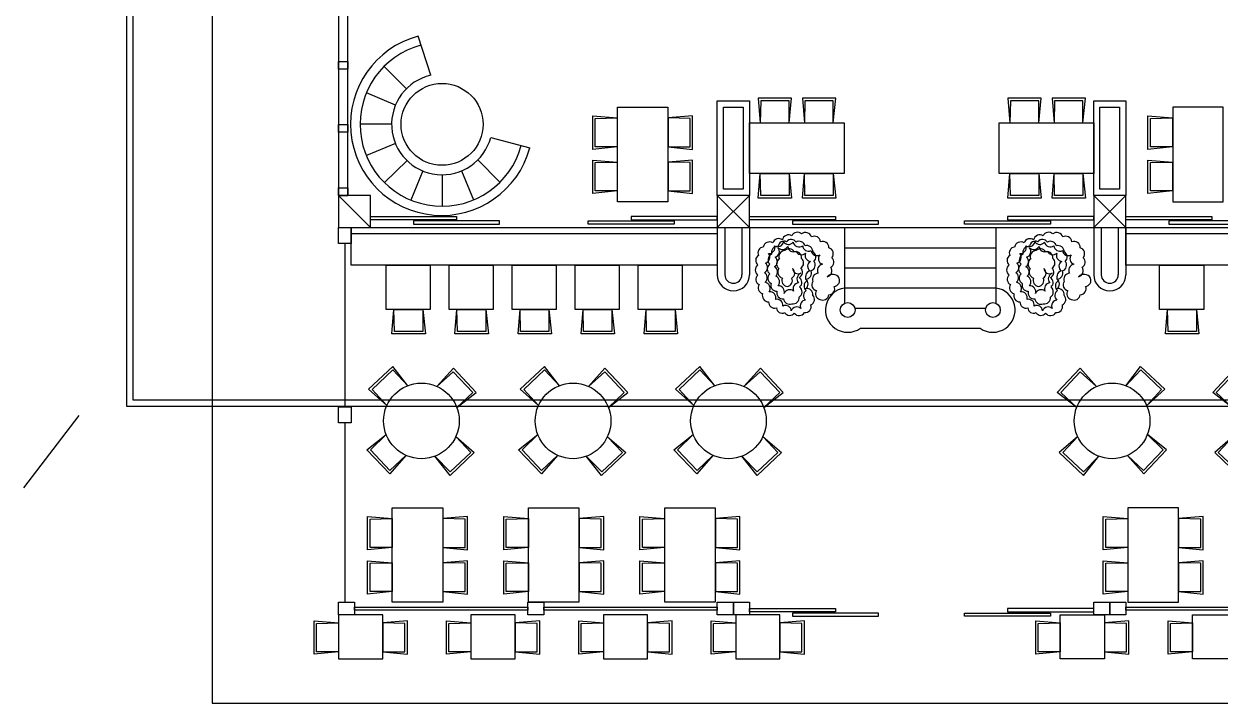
# Model space of a CAD drawing. Header units: millimetres. Extents: x 5004 to 15052, y -6179 to -3495.
# Drawn here: x 8427 to 10324, y -6179 to -5101 of the extents above; entities that cross this region are included whole.
import ezdxf

# ---------------------------------------------------------------- set-up
doc = ezdxf.new("R2010")
doc.units = ezdxf.units.MM

msp = doc.modelspace()

# ---------------------------------------------------------------- linework, layer by layer
at = {"color": 1}
for p, q in [((8725.4, -3688.3), (8725.4, -6179.3)), ((8725.4, -6179.3), (11071.4, -6179.3))]:
    msp.add_line(p, q, dxfattribs=at)
for p, q in [((9071.9, -5182.6), (9051.7, -5120.6)), ((9033.2, -5204), (8997.9, -5168.7)), ((9015.9, -5229.9), (8969.7, -5210.7)), ((9009.8, -5260.3), (8959.8, -5260.3)), ((9015.8, -5290.9), (8969.7, -5310.2)), ((9167.1, -5281.3), (9229.1, -5298)), ((9034.3, -5318.1), (8998.4, -5352.9)), ((9146.3, -5317.1), (9181.7, -5352.5)), ((9059.4, -5334.5), (9040.2, -5380.7)), ((9090, -5340.5), (9090, -5390.5)), ((9120.5, -5334.4), (9139.6, -5380.6)), ((8925.4, -5373.3), (8976.4, -5424.3)), ((9526.4, -5373.3), (9577.4, -5424.3)), ((9526.4, -5424.3), (9577.4, -5373.3)), ((10123.4, -5373.3), (10174.4, -5424.3)), ((10123.4, -5424.3), (10174.4, -5373.3)), ((8925.4, -5424.3), (10771.4, -5424.3)), ((9526.4, -5424.3), (9526.4, -5499.3)), ((9538.4, -5424.3), (9538.4, -5499.3)), ((9565.4, -5424.3), (9565.4, -5499.3)), ((9577.4, -5424.3), (9577.4, -5499.3)), ((9728.4, -5424.3), (9728.4, -5544.7)), ((9728.4, -5424.3), (9728.4, -5456.3)), ((9968.4, -5424.3), (9968.4, -5544.7)), ((10123.4, -5424.3), (10123.4, -5499.3)), ((10135.4, -5424.3), (10135.4, -5499.3)), ((10162.4, -5424.3), (10162.4, -5499.3)), ((10174.4, -5424.3), (10174.4, -5499.3)), ((8935.4, -5449.8), (8935.4, -5709.1)), ((9728.4, -5456.3), (9968.4, -5456.3)), ((9728.4, -5488.3), (9968.4, -5488.3)), ((9728.4, -5520.3), (9968.4, -5520.3)), ((9744.6, -5552.3), (9952.2, -5552.3)), ((9753.4, -5584.3), (9943.4, -5584.3)), ((8426.6, -5837.5), (8514.1, -5722.9)), ((8935.4, -5734.6), (8935.4, -6019.3))]:
    msp.add_line(p, q)
for points in [[(8589.1, -5707.9), (11469.1, -5707.9), (11469.1, -3637.9), (8589.1, -3637.9)], [(8599.1, -5697.9), (11459.1, -5697.9), (11459.1, -3647.9), (8599.1, -3647.9)], [(8940.4, -4759.3), (8925.4, -4759.3), (8925.4, -5373.3), (8940.4, -5373.3)], [(8925.4, -5160.7), (8940.4, -5160.7), (8940.4, -5172.7), (8925.4, -5172.7)], [(9448, -5233.4), (9448, -5383.4), (9368, -5383.4), (9368, -5233.4)], [(9577.4, -5373.3), (9526.4, -5373.3), (9526.4, -5223.3), (9577.4, -5223.3)], [(9567.4, -5363.3), (9536.4, -5363.3), (9536.4, -5233.3), (9567.4, -5233.3)], [(9640.2, -5258.1), (9644.2, -5219.1), (9591.2, -5219.1), (9594.4, -5258.1)], [(9640.2, -5258.1), (9640.2, -5223.1), (9595.2, -5223.1), (9594.4, -5258.1)], [(9710.4, -5258.1), (9714.4, -5219.1), (9661.4, -5219.1), (9664.5, -5258.1)], [(9710.4, -5258.1), (9710.4, -5223.1), (9665.4, -5223.1), (9664.5, -5258.1)], [(10036.2, -5258.1), (10040.2, -5219.1), (9987.2, -5219.1), (9990.4, -5258.1)], [(10036.2, -5258.1), (10036.2, -5223.1), (9991.2, -5223.1), (9990.4, -5258.1)], [(10106.4, -5258.1), (10110.4, -5219.1), (10057.4, -5219.1), (10060.5, -5258.1)], [(10106.4, -5258.1), (10106.4, -5223.1), (10061.4, -5223.1), (10060.5, -5258.1)], [(10174.4, -5373.3), (10123.4, -5373.3), (10123.4, -5223.3), (10174.4, -5223.3)], [(10164.4, -5363.3), (10133.4, -5363.3), (10133.4, -5233.3), (10164.4, -5233.3)], [(10248.7, -5233.4), (10248.7, -5383.4), (10328.7, -5383.4), (10328.7, -5233.4)], [(9367.8, -5296.2), (9328.8, -5300.2), (9328.8, -5247.2), (9367.8, -5250.4)], [(9367.8, -5296.2), (9332.8, -5296.2), (9332.8, -5251.2), (9367.8, -5250.4)], [(9448.3, -5296.2), (9487.3, -5300.2), (9487.3, -5247.2), (9448.3, -5250.4)], [(9448.3, -5296.2), (9483.3, -5296.2), (9483.3, -5251.2), (9448.3, -5250.4)], [(10248.4, -5296.2), (10209.4, -5300.2), (10209.4, -5247.2), (10248.4, -5250.4)], [(10248.4, -5296.2), (10213.4, -5296.2), (10213.4, -5251.2), (10248.4, -5250.4)], [(8925.4, -5261), (8940.4, -5261), (8940.4, -5273), (8925.4, -5273)], [(9577.4, -5258.3), (9727.4, -5258.3), (9727.4, -5338.3), (9577.4, -5338.3)], [(9973.4, -5258.3), (10123.4, -5258.3), (10123.4, -5338.3), (9973.4, -5338.3)], [(9367.8, -5366.3), (9328.8, -5370.3), (9328.8, -5317.3), (9367.8, -5320.5)], [(9367.8, -5366.3), (9332.8, -5366.3), (9332.8, -5321.3), (9367.8, -5320.5)], [(9448.3, -5366.3), (9487.3, -5370.3), (9487.3, -5317.3), (9448.3, -5320.5)], [(9448.3, -5366.3), (9483.3, -5366.3), (9483.3, -5321.3), (9448.3, -5320.5)], [(10248.4, -5366.3), (10209.4, -5370.3), (10209.4, -5317.3), (10248.4, -5320.5)], [(10248.4, -5366.3), (10213.4, -5366.3), (10213.4, -5321.3), (10248.4, -5320.5)], [(9640.2, -5338.6), (9644.2, -5377.6), (9591.2, -5377.6), (9594.4, -5338.6)], [(9640.2, -5338.6), (9640.2, -5373.6), (9595.2, -5373.6), (9594.4, -5338.6)], [(9710.4, -5338.6), (9714.4, -5377.6), (9661.4, -5377.6), (9664.5, -5338.6)], [(9710.4, -5338.6), (9710.4, -5373.6), (9665.4, -5373.6), (9664.5, -5338.6)], [(10036.2, -5338.6), (10040.2, -5377.6), (9987.2, -5377.6), (9990.4, -5338.6)], [(10036.2, -5338.6), (10036.2, -5373.6), (9991.2, -5373.6), (9990.4, -5338.6)], [(10106.4, -5338.6), (10110.4, -5377.6), (10057.4, -5377.6), (10060.5, -5338.6)], [(10106.4, -5338.6), (10106.4, -5373.6), (10061.4, -5373.6), (10060.5, -5338.6)], [(8925.4, -5361.3), (8940.4, -5361.3), (8940.4, -5373.3), (8925.4, -5373.3)], [(8976.4, -5373.3), (8925.4, -5373.3), (8925.4, -5424.3), (8976.4, -5424.3)], [(9577.4, -5373.3), (9526.4, -5373.3), (9526.4, -5424.3), (9577.4, -5424.3)], [(10174.4, -5373.3), (10123.4, -5373.3), (10123.4, -5424.3), (10174.4, -5424.3)], [(8976.4, -5406.9), (9112.9, -5406.9), (9112.9, -5411.9), (8976.4, -5411.9)], [(9526.4, -5406.9), (9389.9, -5406.9), (9389.9, -5411.9), (9526.4, -5411.9)], [(9577.4, -5406.9), (9713.9, -5406.9), (9713.9, -5411.9), (9577.4, -5411.9)], [(10123.4, -5406.9), (9986.9, -5406.9), (9986.9, -5411.9), (10123.4, -5411.9)], [(10174.4, -5406.9), (10310.9, -5406.9), (10310.9, -5411.9), (10174.4, -5411.9)], [(8945.4, -5424.3), (8945.4, -5449.8), (8925.4, -5449.8), (8925.4, -5424.3)], [(8945.4, -5424.3), (9526.4, -5424.3), (9526.4, -5484.3), (8945.4, -5484.3)], [(8945.4, -5424.3), (9526.4, -5424.3), (9526.4, -5434.3), (8945.4, -5434.3)], [(9044.6, -5418.9), (9181.1, -5418.9), (9181.1, -5413.9), (9044.6, -5413.9)], [(9458.1, -5418.9), (9321.6, -5418.9), (9321.6, -5413.9), (9458.1, -5413.9)], [(9645.6, -5418.9), (9782.1, -5418.9), (9782.1, -5413.9), (9645.6, -5413.9)], [(10055.1, -5418.9), (9918.6, -5418.9), (9918.6, -5413.9), (10055.1, -5413.9)], [(10174.4, -5424.3), (10751.4, -5424.3), (10751.4, -5484.3), (10174.4, -5484.3)], [(10174.4, -5424.3), (10751.4, -5424.3), (10751.4, -5434.3), (10174.4, -5434.3)], [(10242.6, -5418.9), (10379.1, -5418.9), (10379.1, -5413.9), (10242.6, -5413.9)], [(9000.9, -5484.3), (9070.9, -5484.3), (9070.9, -5554.3), (9000.9, -5554.3)], [(9100.9, -5484.3), (9170.9, -5484.3), (9170.9, -5554.3), (9100.9, -5554.3)], [(9200.9, -5484.3), (9270.9, -5484.3), (9270.9, -5554.3), (9200.9, -5554.3)], [(9300.9, -5484.3), (9370.9, -5484.3), (9370.9, -5554.3), (9300.9, -5554.3)], [(9400.9, -5484.3), (9470.9, -5484.3), (9470.9, -5554.3), (9400.9, -5554.3)], [(10227.9, -5484.3), (10297.9, -5484.3), (10297.9, -5554.3), (10227.9, -5554.3)], [(9059.3, -5554.3), (9063.3, -5593.3), (9010.3, -5593.3), (9013.5, -5554.3)], [(9059.3, -5554.3), (9059.3, -5589.3), (9014.3, -5589.3), (9013.5, -5554.3)], [(9159.3, -5554.3), (9163.3, -5593.3), (9110.3, -5593.3), (9113.5, -5554.3)], [(9159.3, -5554.3), (9159.3, -5589.3), (9114.3, -5589.3), (9113.5, -5554.3)], [(9259.3, -5554.3), (9263.3, -5593.3), (9210.3, -5593.3), (9213.5, -5554.3)], [(9259.3, -5554.3), (9259.3, -5589.3), (9214.3, -5589.3), (9213.5, -5554.3)], [(9359.3, -5554.3), (9363.3, -5593.3), (9310.3, -5593.3), (9313.5, -5554.3)], [(9359.3, -5554.3), (9359.3, -5589.3), (9314.3, -5589.3), (9313.5, -5554.3)], [(9459.3, -5554.3), (9463.3, -5593.3), (9410.3, -5593.3), (9413.5, -5554.3)], [(9459.3, -5554.3), (9459.3, -5589.3), (9414.3, -5589.3), (9413.5, -5554.3)], [(10286.3, -5554.3), (10290.3, -5593.3), (10237.3, -5593.3), (10240.5, -5554.3)], [(10286.3, -5554.3), (10286.3, -5589.3), (10241.3, -5589.3), (10240.5, -5554.3)], [(8945.4, -5709.1), (8945.4, -5734.6), (8925.4, -5734.6), (8925.4, -5709.1)], [(9090.9, -5869.3), (9090.9, -6019.3), (9010.9, -6019.3), (9010.9, -5869.3)], [(9307, -5869.3), (9307, -6019.3), (9227, -6019.3), (9227, -5869.3)], [(9523, -5869.3), (9523, -6019.3), (9443, -6019.3), (9443, -5869.3)], [(10177.8, -5869.3), (10177.8, -6019.3), (10257.8, -6019.3), (10257.8, -5869.3)], [(9010.7, -5932.2), (8971.7, -5936.2), (8971.7, -5883.2), (9010.7, -5886.4)], [(9010.7, -5932.2), (8975.7, -5932.2), (8975.7, -5887.2), (9010.7, -5886.4)], [(9091.2, -5932.2), (9130.2, -5936.2), (9130.2, -5883.2), (9091.2, -5886.4)], [(9091.2, -5932.2), (9126.2, -5932.2), (9126.2, -5887.2), (9091.2, -5886.4)], [(9226.7, -5932.2), (9187.7, -5936.2), (9187.7, -5883.2), (9226.7, -5886.4)], [(9226.7, -5932.2), (9191.7, -5932.2), (9191.7, -5887.2), (9226.7, -5886.4)], [(9307.2, -5932.2), (9346.2, -5936.2), (9346.2, -5883.2), (9307.2, -5886.4)], [(9307.2, -5932.2), (9342.2, -5932.2), (9342.2, -5887.2), (9307.2, -5886.4)], [(9442.7, -5932.2), (9403.7, -5936.2), (9403.7, -5883.2), (9442.7, -5886.4)], [(9442.7, -5932.2), (9407.7, -5932.2), (9407.7, -5887.2), (9442.7, -5886.4)], [(9523.3, -5932.2), (9562.3, -5936.2), (9562.3, -5883.2), (9523.3, -5886.4)], [(9523.3, -5932.2), (9558.3, -5932.2), (9558.3, -5887.2), (9523.3, -5886.4)], [(10177.5, -5932.2), (10138.5, -5936.2), (10138.5, -5883.2), (10177.5, -5886.4)], [(10177.5, -5932.2), (10142.5, -5932.2), (10142.5, -5887.2), (10177.5, -5886.4)], [(10258.1, -5932.2), (10297.1, -5936.2), (10297.1, -5883.2), (10258.1, -5886.4)], [(10258.1, -5932.2), (10293.1, -5932.2), (10293.1, -5887.2), (10258.1, -5886.4)], [(9010.7, -6002.3), (8971.7, -6006.3), (8971.7, -5953.3), (9010.7, -5956.5)], [(9010.7, -6002.3), (8975.7, -6002.3), (8975.7, -5957.3), (9010.7, -5956.5)], [(9091.2, -6002.3), (9130.2, -6006.3), (9130.2, -5953.3), (9091.2, -5956.5)], [(9091.2, -6002.3), (9126.2, -6002.3), (9126.2, -5957.3), (9091.2, -5956.5)], [(9226.7, -6002.3), (9187.7, -6006.3), (9187.7, -5953.3), (9226.7, -5956.5)], [(9226.7, -6002.3), (9191.7, -6002.3), (9191.7, -5957.3), (9226.7, -5956.5)], [(9307.2, -6002.3), (9346.2, -6006.3), (9346.2, -5953.3), (9307.2, -5956.5)], [(9307.2, -6002.3), (9342.2, -6002.3), (9342.2, -5957.3), (9307.2, -5956.5)], [(9442.7, -6002.3), (9403.7, -6006.3), (9403.7, -5953.3), (9442.7, -5956.5)], [(9442.7, -6002.3), (9407.7, -6002.3), (9407.7, -5957.3), (9442.7, -5956.5)], [(9523.3, -6002.3), (9562.3, -6006.3), (9562.3, -5953.3), (9523.3, -5956.5)], [(9523.3, -6002.3), (9558.3, -6002.3), (9558.3, -5957.3), (9523.3, -5956.5)], [(10177.5, -6002.3), (10138.5, -6006.3), (10138.5, -5953.3), (10177.5, -5956.5)], [(10177.5, -6002.3), (10142.5, -6002.3), (10142.5, -5957.3), (10177.5, -5956.5)], [(10258.1, -6002.3), (10297.1, -6006.3), (10297.1, -5953.3), (10258.1, -5956.5)], [(10258.1, -6002.3), (10293.1, -6002.3), (10293.1, -5957.3), (10258.1, -5956.5)], [(8925.4, -6019.3), (8950.9, -6019.3), (8950.9, -6039.3), (8925.4, -6039.3)], [(8950.9, -6026.8), (9225.9, -6026.8), (9225.9, -6031.8), (8950.9, -6031.8)], [(9225.9, -6019.3), (9251.4, -6019.3), (9251.4, -6039.3), (9225.9, -6039.3)], [(9251.4, -6026.8), (9526.4, -6026.8), (9526.4, -6031.8), (9251.4, -6031.8)], [(9526.4, -6019.3), (9551.9, -6019.3), (9551.9, -6039.3), (9526.4, -6039.3)], [(9551.9, -6019.3), (9577.4, -6019.3), (9577.4, -6039.3), (9551.9, -6039.3)], [(9577.4, -6029.3), (9713.9, -6029.3), (9713.9, -6034.3), (9577.4, -6034.3)], [(10123.4, -6029.3), (9986.9, -6029.3), (9986.9, -6034.3), (10123.4, -6034.3)], [(10123.4, -6019.3), (10148.9, -6019.3), (10148.9, -6039.3), (10123.4, -6039.3)], [(10148.9, -6019.3), (10174.4, -6019.3), (10174.4, -6039.3), (10148.9, -6039.3)], [(10174.4, -6026.8), (10447.4, -6026.8), (10447.4, -6031.8), (10174.4, -6031.8)], [(8925.8, -6097.8), (8886.8, -6101.8), (8886.8, -6048.8), (8925.8, -6052)], [(8925.8, -6097.8), (8890.8, -6097.8), (8890.8, -6052.8), (8925.8, -6052)], [(8925.8, -6039.3), (8925.8, -6109.3), (8995.8, -6109.3), (8995.8, -6039.3)], [(8995.8, -6097.8), (9034.8, -6101.8), (9034.8, -6048.8), (8995.8, -6052)], [(8995.8, -6097.8), (9030.8, -6097.8), (9030.8, -6052.8), (8995.8, -6052)], [(9135.7, -6097.8), (9096.7, -6101.8), (9096.7, -6048.8), (9135.7, -6052)], [(9135.7, -6097.8), (9100.7, -6097.8), (9100.7, -6052.8), (9135.7, -6052)], [(9135.7, -6039.3), (9135.7, -6109.3), (9205.7, -6109.3), (9205.7, -6039.3)], [(9205.7, -6097.8), (9244.7, -6101.8), (9244.7, -6048.8), (9205.7, -6052)], [(9205.7, -6097.8), (9240.7, -6097.8), (9240.7, -6052.8), (9205.7, -6052)], [(9345.7, -6097.8), (9306.7, -6101.8), (9306.7, -6048.8), (9345.7, -6052)], [(9345.7, -6097.8), (9310.7, -6097.8), (9310.7, -6052.8), (9345.7, -6052)], [(9345.7, -6039.3), (9345.7, -6109.3), (9415.7, -6109.3), (9415.7, -6039.3)], [(9415.7, -6097.8), (9454.7, -6101.8), (9454.7, -6048.8), (9415.7, -6052)], [(9415.7, -6097.8), (9450.7, -6097.8), (9450.7, -6052.8), (9415.7, -6052)], [(9555.6, -6097.8), (9516.6, -6101.8), (9516.6, -6048.8), (9555.6, -6052)], [(9555.6, -6097.8), (9520.6, -6097.8), (9520.6, -6052.8), (9555.6, -6052)], [(9555.6, -6039.3), (9555.6, -6109.3), (9625.6, -6109.3), (9625.6, -6039.3)], [(9625.6, -6097.8), (9664.6, -6101.8), (9664.6, -6048.8), (9625.6, -6052)], [(9625.6, -6097.8), (9660.6, -6097.8), (9660.6, -6052.8), (9625.6, -6052)], [(9645.6, -6041.3), (9782.1, -6041.3), (9782.1, -6036.3), (9645.6, -6036.3)], [(10055.1, -6041.3), (9918.6, -6041.3), (9918.6, -6036.3), (10055.1, -6036.3)], [(10070.4, -6097.8), (10031.4, -6101.8), (10031.4, -6048.8), (10070.4, -6052)], [(10070.4, -6097.8), (10035.4, -6097.8), (10035.4, -6052.8), (10070.4, -6052)], [(10140.4, -6039.3), (10140.4, -6109.3), (10070.4, -6109.3), (10070.4, -6039.3)], [(10140.4, -6097.8), (10179.4, -6101.8), (10179.4, -6048.8), (10140.4, -6052)], [(10140.4, -6097.8), (10175.4, -6097.8), (10175.4, -6052.8), (10140.4, -6052)], [(10280.3, -6097.8), (10241.3, -6101.8), (10241.3, -6048.8), (10280.3, -6052)], [(10280.3, -6097.8), (10245.3, -6097.8), (10245.3, -6052.8), (10280.3, -6052)], [(10350.3, -6039.3), (10350.3, -6109.3), (10280.3, -6109.3), (10280.3, -6039.3)]]:
    msp.add_lwpolyline(points, close=True)
at = {"color": 3}
for points in [[(9700.6, -5502.6, 0.520567), (9706.3, -5487.5, 0.520567), (9706.3, -5487.5, 0.520567), (9708.2, -5472.3, 0.520567), (9708.2, -5472.3, 0.520567), (9703.4, -5456.3, 0.520567), (9703.4, -5456.3, 0.520567), (9690.2, -5446.8, 0.520567), (9690.2, -5446.8, 0.520567), (9676, -5439.2, 0.520567), (9676, -5439.2, 0.520567), (9659.9, -5434.5, 0.520567), (9659.9, -5434.5, 0.520567), (9644.7, -5437.3, 0.520567), (9644.7, -5437.3, 0.520567), (9629.6, -5444, 0.520567), (9629.6, -5444, 0.520567), (9614.4, -5448.7, 0.520567), (9614.4, -5448.7, 0.520567), (9599.3, -5455.3, 0.520567), (9599.3, -5455.3, 0.520567), (9591.7, -5468.6, 0.520567), (9591.7, -5468.6, 0.520567), (9590.7, -5483.7, 0.520567), (9590.7, -5483.7, 0.520567), (9590.7, -5499.8, 0.520567), (9590.7, -5499.8, 0.520567), (9592.6, -5514.9, 0.520567), (9592.6, -5514.9, 0.520567), (9598.3, -5529.1, 0.520567), (9598.3, -5529.1, 0.520567), (9607.8, -5542.3, 0.520567), (9607.8, -5542.3, 0.520567), (9620.1, -5551.8, 0.520567), (9620.1, -5551.8, 0.520567), (9633.3, -5559.4, 0.520567), (9633.3, -5559.4, 0.520567), (9648.5, -5560.3, 0.520567), (9648.5, -5560.3, 0.520567), (9664.6, -5559.4, 0.520567), (9664.6, -5559.4, 0.520567), (9675, -5547.1, 0.520567), (9675, -5547.1, 0.520567), (9677.9, -5531.9, 0.520567), (9677.9, -5531.9, 0.520567), (9666.5, -5521.5, 0.520567), (9666.5, -5521.5, 0.520567), (9666.5, -5506.4, 0.520567), (9666.5, -5506.4, 0.520567), (9675, -5493.1, 0.520567), (9675, -5493.1, 0.520567), (9679.7, -5478, 0.520567), (9679.7, -5478, 0.520567), (9677.9, -5462.9, 0.520567), (9677.9, -5462.9, 0.520567), (9665.5, -5453.4, 0.520567), (9665.5, -5453.4, 0.520567), (9651.3, -5447.7, 0.520567), (9651.3, -5447.7, 0.520567), (9636.2, -5446.8, 0.520567), (9636.2, -5446.8, 0.520567), (9622.9, -5454.4, 0.520567), (9622.9, -5454.4, 0.520567), (9612.5, -5466.7, 0.520567), (9612.5, -5466.7, 0.520567), (9609.7, -5482.7, 0.520567), (9609.7, -5482.7, 0.520567), (9609.7, -5497.9, 0.520567), (9609.7, -5497.9, 0.520567), (9611.6, -5513, 0.520567), (9611.6, -5513, 0.520567), (9621, -5525.3, 0.520567), (9621, -5525.3, 0.520567), (9631.5, -5537.6, 0.520567), (9631.5, -5537.6, 0.520567), (9644.7, -5545.2, 0.520567), (9644.7, -5545.2, 0.520567), (9656.1, -5534.8, 0.520567), (9656.1, -5534.8, 0.520567), (9657, -5518.7, 0.520567), (9657, -5518.7, 0.520567), (9656.1, -5503.6, 0.520567), (9656.1, -5503.6, 0.520567), (9658.9, -5488.4, 0.520567), (9658.9, -5488.4, 0.520567), (9659.9, -5473.3, 0.520567), (9659.9, -5473.3, 0.520567), (9648.5, -5462.9, 0.520567), (9648.5, -5462.9, 0.520567), (9633.3, -5461, 0.520567), (9633.3, -5461, 0.520567), (9624.8, -5474.2, 0.520567), (9624.8, -5474.2, 0.520567), (9623.9, -5489.4, 0.520567), (9623.9, -5489.4, 0.520567), (9629.6, -5504.5, 0.520567), (9629.6, -5504.5, 0.520567), (9637.1, -5517.7, 0.520567), (9637.1, -5517.7, 0.520567), (9644.7, -5504.5, 0.520567), (9644.7, -5504.5, 0.520567), (9645.7, -5489.4, 0.520567), (9645.7, -5489.4, 0.520567), (9658.9, -5496.9, 0.520567), (9658.9, -5496.9, 0.520567), (9655.1, -5512.1, 0.520567), (9655.1, -5512.1, 0.520567), (9647.5, -5525.3, 0.520567), (9647.5, -5525.3, 0.520567), (9632.4, -5529.1, 0.520567), (9632.4, -5529.1, 0.520567), (9622.9, -5516.8, 0.520567), (9622.9, -5516.8, 0.520567), (9619.1, -5501.7, 0.520567), (9619.1, -5501.7, 0.520567), (9617.2, -5486.5, 0.520567), (9617.2, -5486.5, 0.520567), (9618.2, -5471.4, 0.520567), (9618.2, -5471.4, 0.520567), (9622.9, -5456.3, 0.520567), (9622.9, -5456.3, 0.520567), (9638.1, -5454.4, 0.520567), (9638.1, -5454.4, 0.520567), (9651.3, -5461.9, 0.520567), (9651.3, -5461.9, 0.520567), (9666.5, -5464.8, 0.520567), (9666.5, -5464.8, 0.520567), (9674.1, -5478, 0.520567), (9674.1, -5478, 0.520567), (9673.1, -5493.1, 0.520567), (9673.1, -5493.1, 0.520567), (9668.4, -5509.2, 0.520567), (9668.4, -5509.2, 0.520567), (9667.4, -5524.4, 0.520567), (9667.4, -5524.4, 0.520567), (9666.5, -5539.5, 0.520567), (9666.5, -5539.5, 0.520567), (9658.9, -5552.7, 0.520567), (9658.9, -5552.7, 0.520567), (9643.8, -5556.5, 0.520567), (9643.8, -5556.5, 0.520567), (9630.5, -5549, 0.520567), (9630.5, -5549, 0.520567), (9619.1, -5538.5, 0.520567), (9619.1, -5538.5, 0.520567), (9608.7, -5526.3, 0.520567), (9608.7, -5526.3, 0.520567), (9602.1, -5511.1, 0.520567), (9602.1, -5511.1, 0.520567), (9601.1, -5496, 0.520567), (9601.1, -5496, 0.520567), (9603, -5480.9, 0.520567), (9603, -5480.9, 0.520567), (9607.8, -5465.7, 0.520567), (9607.8, -5465.7, 0.520567), (9617.2, -5453.4, 0.520567), (9617.2, -5453.4, 0.520567), (9631.5, -5446.8, 0.520567), (9631.5, -5446.8, 0.520567), (9646.6, -5447.7, 0.520567), (9646.6, -5447.7, 0.520567), (9661.8, -5453.4, 0.520567), (9661.8, -5453.4, 0.520567), (9675, -5461, 0.520567), (9675, -5461, 0.520567), (9689.2, -5467.6, 0.520567), (9689.2, -5467.6, 0.520567), (9693, -5482.7, 0.520567), (9693, -5482.7, 0.520567), (9686.4, -5496.9, 0.520567), (9686.4, -5496.9, 0.520567), (9677.9, -5510.2, 0.520567), (9677.9, -5510.2, 0.520567), (9683.5, -5524.4, 0.520567), (9683.5, -5524.4, 0.520567), (9689.2, -5538.5, 0.520567), (9689.2, -5538.5, 0.520567), (9703.4, -5531, 0.520567), (9703.4, -5531, 0.520567), (9711.9, -5517.7, 0.520567), (9711.9, -5517.7, 0.520567), (9719.5, -5504.5, 0.520567), (9719.5, -5504.5, 0.520567)], [(10099.3, -5502.6, 0.520567), (10104.9, -5487.5, 0.520567), (10104.9, -5487.5, 0.520567), (10106.8, -5472.3, 0.520567), (10106.8, -5472.3, 0.520567), (10102.1, -5456.3, 0.520567), (10102.1, -5456.3, 0.520567), (10088.8, -5446.8, 0.520567), (10088.8, -5446.8, 0.520567), (10074.6, -5439.2, 0.520567), (10074.6, -5439.2, 0.520567), (10058.5, -5434.5, 0.520567), (10058.5, -5434.5, 0.520567), (10043.4, -5437.3, 0.520567), (10043.4, -5437.3, 0.520567), (10028.2, -5444, 0.520567), (10028.2, -5444, 0.520567), (10013.1, -5448.7, 0.520567), (10013.1, -5448.7, 0.520567), (9997.9, -5455.3, 0.520567), (9997.9, -5455.3, 0.520567), (9990.4, -5468.6, 0.520567), (9990.4, -5468.6, 0.520567), (9989.4, -5483.7, 0.520567), (9989.4, -5483.7, 0.520567), (9989.4, -5499.8, 0.520567), (9989.4, -5499.8, 0.520567), (9991.3, -5514.9, 0.520567), (9991.3, -5514.9, 0.520567), (9997, -5529.1, 0.520567), (9997, -5529.1, 0.520567), (10006.5, -5542.3, 0.520567), (10006.5, -5542.3, 0.520567), (10018.8, -5551.8, 0.520567), (10018.8, -5551.8, 0.520567), (10032, -5559.4, 0.520567), (10032, -5559.4, 0.520567), (10047.2, -5560.3, 0.520567), (10047.2, -5560.3, 0.520567), (10063.3, -5559.4, 0.520567), (10063.3, -5559.4, 0.520567), (10073.7, -5547.1, 0.520567), (10073.7, -5547.1, 0.520567), (10076.5, -5531.9, 0.520567), (10076.5, -5531.9, 0.520567), (10065.2, -5521.5, 0.520567), (10065.2, -5521.5, 0.520567), (10065.2, -5506.4, 0.520567), (10065.2, -5506.4, 0.520567), (10073.7, -5493.1, 0.520567), (10073.7, -5493.1, 0.520567), (10078.4, -5478, 0.520567), (10078.4, -5478, 0.520567), (10076.5, -5462.9, 0.520567), (10076.5, -5462.9, 0.520567), (10064.2, -5453.4, 0.520567), (10064.2, -5453.4, 0.520567), (10050, -5447.7, 0.520567), (10050, -5447.7, 0.520567), (10034.9, -5446.8, 0.520567), (10034.9, -5446.8, 0.520567), (10021.6, -5454.4, 0.520567), (10021.6, -5454.4, 0.520567), (10011.2, -5466.7, 0.520567), (10011.2, -5466.7, 0.520567), (10008.3, -5482.7, 0.520567), (10008.3, -5482.7, 0.520567), (10008.3, -5497.9, 0.520567), (10008.3, -5497.9, 0.520567), (10010.2, -5513, 0.520567), (10010.2, -5513, 0.520567), (10019.7, -5525.3, 0.520567), (10019.7, -5525.3, 0.520567), (10030.1, -5537.6, 0.520567), (10030.1, -5537.6, 0.520567), (10043.4, -5545.2, 0.520567), (10043.4, -5545.2, 0.520567), (10054.7, -5534.8, 0.520567), (10054.7, -5534.8, 0.520567), (10055.7, -5518.7, 0.520567), (10055.7, -5518.7, 0.520567), (10054.7, -5503.6, 0.520567), (10054.7, -5503.6, 0.520567), (10057.6, -5488.4, 0.520567), (10057.6, -5488.4, 0.520567), (10058.5, -5473.3, 0.520567), (10058.5, -5473.3, 0.520567), (10047.2, -5462.9, 0.520567), (10047.2, -5462.9, 0.520567), (10032, -5461, 0.520567), (10032, -5461, 0.520567), (10023.5, -5474.2, 0.520567), (10023.5, -5474.2, 0.520567), (10022.6, -5489.4, 0.520567), (10022.6, -5489.4, 0.520567), (10028.2, -5504.5, 0.520567), (10028.2, -5504.5, 0.520567), (10035.8, -5517.7, 0.520567), (10035.8, -5517.7, 0.520567), (10043.4, -5504.5, 0.520567), (10043.4, -5504.5, 0.520567), (10044.3, -5489.4, 0.520567), (10044.3, -5489.4, 0.520567), (10057.6, -5496.9, 0.520567), (10057.6, -5496.9, 0.520567), (10053.8, -5512.1, 0.520567), (10053.8, -5512.1, 0.520567), (10046.2, -5525.3, 0.520567), (10046.2, -5525.3, 0.520567), (10031.1, -5529.1, 0.520567), (10031.1, -5529.1, 0.520567), (10021.6, -5516.8, 0.520567), (10021.6, -5516.8, 0.520567), (10017.8, -5501.7, 0.520567), (10017.8, -5501.7, 0.520567), (10015.9, -5486.5, 0.520567), (10015.9, -5486.5, 0.520567), (10016.9, -5471.4, 0.520567), (10016.9, -5471.4, 0.520567), (10021.6, -5456.3, 0.520567), (10021.6, -5456.3, 0.520567), (10036.8, -5454.4, 0.520567), (10036.8, -5454.4, 0.520567), (10050, -5461.9, 0.520567), (10050, -5461.9, 0.520567), (10065.2, -5464.8, 0.520567), (10065.2, -5464.8, 0.520567), (10072.7, -5478, 0.520567), (10072.7, -5478, 0.520567), (10071.8, -5493.1, 0.520567), (10071.8, -5493.1, 0.520567), (10067.1, -5509.2, 0.520567), (10067.1, -5509.2, 0.520567), (10066.1, -5524.4, 0.520567), (10066.1, -5524.4, 0.520567), (10065.2, -5539.5, 0.520567), (10065.2, -5539.5, 0.520567), (10057.6, -5552.7, 0.520567), (10057.6, -5552.7, 0.520567), (10042.4, -5556.5, 0.520567), (10042.4, -5556.5, 0.520567), (10029.2, -5549, 0.520567), (10029.2, -5549, 0.520567), (10017.8, -5538.5, 0.520567), (10017.8, -5538.5, 0.520567), (10007.4, -5526.3, 0.520567), (10007.4, -5526.3, 0.520567), (10000.8, -5511.1, 0.520567), (10000.8, -5511.1, 0.520567), (9999.8, -5496, 0.520567), (9999.8, -5496, 0.520567), (10001.7, -5480.9, 0.520567), (10001.7, -5480.9, 0.520567), (10006.5, -5465.7, 0.520567), (10006.5, -5465.7, 0.520567), (10015.9, -5453.4, 0.520567), (10015.9, -5453.4, 0.520567), (10030.1, -5446.8, 0.520567), (10030.1, -5446.8, 0.520567), (10045.3, -5447.7, 0.520567), (10045.3, -5447.7, 0.520567), (10060.4, -5453.4, 0.520567), (10060.4, -5453.4, 0.520567), (10073.7, -5461, 0.520567), (10073.7, -5461, 0.520567), (10087.9, -5467.6, 0.520567), (10087.9, -5467.6, 0.520567), (10091.7, -5482.7, 0.520567), (10091.7, -5482.7, 0.520567), (10085.1, -5496.9, 0.520567), (10085.1, -5496.9, 0.520567), (10076.5, -5510.2, 0.520567), (10076.5, -5510.2, 0.520567), (10082.2, -5524.4, 0.520567), (10082.2, -5524.4, 0.520567), (10087.9, -5538.5, 0.520567), (10087.9, -5538.5, 0.520567), (10102.1, -5531, 0.520567), (10102.1, -5531, 0.520567), (10110.6, -5517.7, 0.520567), (10110.6, -5517.7, 0.520567), (10118.2, -5504.5, 0.520567), (10118.2, -5504.5, 0.520567)]]:
    msp.add_lwpolyline(points, format="xyb", close=True, dxfattribs=at)
for points in [[(9002.2, -5707.1), (8978.9, -5681.2), (9011.7, -5650.4), (9035.6, -5675.7), (9011.8, -5644.7), (8973.3, -5681.1), (9002.2, -5707.1)], [(9081.7, -5676.6), (9107.6, -5653.3), (9138.5, -5686), (9113.2, -5709.9), (9144.1, -5686.2), (9107.7, -5647.7), (9081.7, -5676.6)], [(9242.7, -5707.1), (9219.4, -5681.2), (9252.1, -5650.4), (9276, -5675.7), (9252.3, -5644.7), (9213.7, -5681.1), (9242.7, -5707.1)], [(9322.2, -5676.6), (9348, -5653.3), (9378.9, -5686), (9353.6, -5709.9), (9384.6, -5686.2), (9348.2, -5647.7), (9322.2, -5676.6)], [(9489.2, -5707.1), (9465.9, -5681.2), (9498.7, -5650.4), (9522.5, -5675.7), (9498.8, -5644.7), (9460.3, -5681.1), (9489.2, -5707.1)], [(9568.7, -5676.6), (9594.6, -5653.3), (9625.5, -5686), (9600.2, -5709.9), (9631.1, -5686.2), (9594.7, -5647.7), (9568.7, -5676.6)], [(10128, -5676.6), (10102.2, -5653.3), (10071.3, -5686), (10096.6, -5709.9), (10065.6, -5686.2), (10102, -5647.7), (10128, -5676.6)], [(10207.5, -5707.1), (10230.8, -5681.2), (10198.1, -5650.4), (10174.2, -5675.7), (10197.9, -5644.7), (10236.5, -5681.1), (10207.5, -5707.1)], [(10374.6, -5676.6), (10348.7, -5653.3), (10317.8, -5686), (10343.1, -5709.9), (10312.2, -5686.2), (10348.6, -5647.7), (10374.6, -5676.6)], [(9001.1, -5752.8), (8976.3, -5777.2), (9007.2, -5810), (9032.5, -5786.1), (9007.1, -5815.6), (8970.7, -5777.1), (9001.1, -5752.8)], [(9078.2, -5787.5), (9102.6, -5812.3), (9135.4, -5781.4), (9111.5, -5756.1), (9141, -5781.5), (9102.5, -5817.9), (9078.2, -5787.5)], [(9241.5, -5752.8), (9216.8, -5777.2), (9247.7, -5810), (9273, -5786.1), (9247.5, -5815.6), (9211.1, -5777.1), (9241.5, -5752.8)], [(9318.6, -5787.5), (9343.1, -5812.3), (9375.8, -5781.4), (9351.9, -5756.1), (9381.5, -5781.5), (9342.9, -5817.9), (9318.6, -5787.5)], [(9488.1, -5752.8), (9463.3, -5777.2), (9494.2, -5810), (9519.5, -5786.1), (9494.1, -5815.6), (9457.7, -5777.1), (9488.1, -5752.8)], [(9565.2, -5787.5), (9589.6, -5812.3), (9622.4, -5781.4), (9598.5, -5756.1), (9628, -5781.5), (9589.5, -5817.9), (9565.2, -5787.5)], [(10131.6, -5787.5), (10107.1, -5812.3), (10074.4, -5781.4), (10098.3, -5756.1), (10068.7, -5781.5), (10107.3, -5817.9), (10131.6, -5787.5)], [(10208.7, -5752.8), (10233.4, -5777.2), (10202.5, -5810), (10177.2, -5786.1), (10202.7, -5815.6), (10239.1, -5777.1), (10208.7, -5752.8)], [(10378.1, -5787.5), (10353.7, -5812.3), (10320.9, -5781.4), (10344.8, -5756.1), (10315.3, -5781.5), (10353.8, -5817.9), (10378.1, -5787.5)]]:
    msp.add_lwpolyline(points)
for centre, radius in [((9089.8, -5260.5), 65), ((9733.2, -5555.3), 11.7), ((9963.5, -5555.3), 11.7), ((9057.1, -5731.3), 60), ((9297.6, -5731.3), 60), ((9544.1, -5731.3), 60), ((10152.6, -5731.3), 60)]:
    msp.add_circle(centre, radius)
for centre, radius, start, end in [((9089.3, -5260.4), 144.7, 105.0785, 344.9215), ((9089.8, -5260.5), 130, 104.9267, 344.9272), ((9089.8, -5260.5), 80, 102.9652, 344.9272), ((9551.9, -5499.3), 25.5, 180, 0), ((9551.9, -5499.3), 13.5, 180, 0), ((10148.9, -5499.3), 25.5, 180, 0), ((10148.9, -5499.3), 13.5, 180, 0), ((9733.2, -5555.3), 35.3, 97.9266, 304.7471), ((9963.5, -5555.3), 35.3, 235.2529, 82.0734)]:
    msp.add_arc(centre, radius, start, end)

doc.saveas('drawing.dxf')
